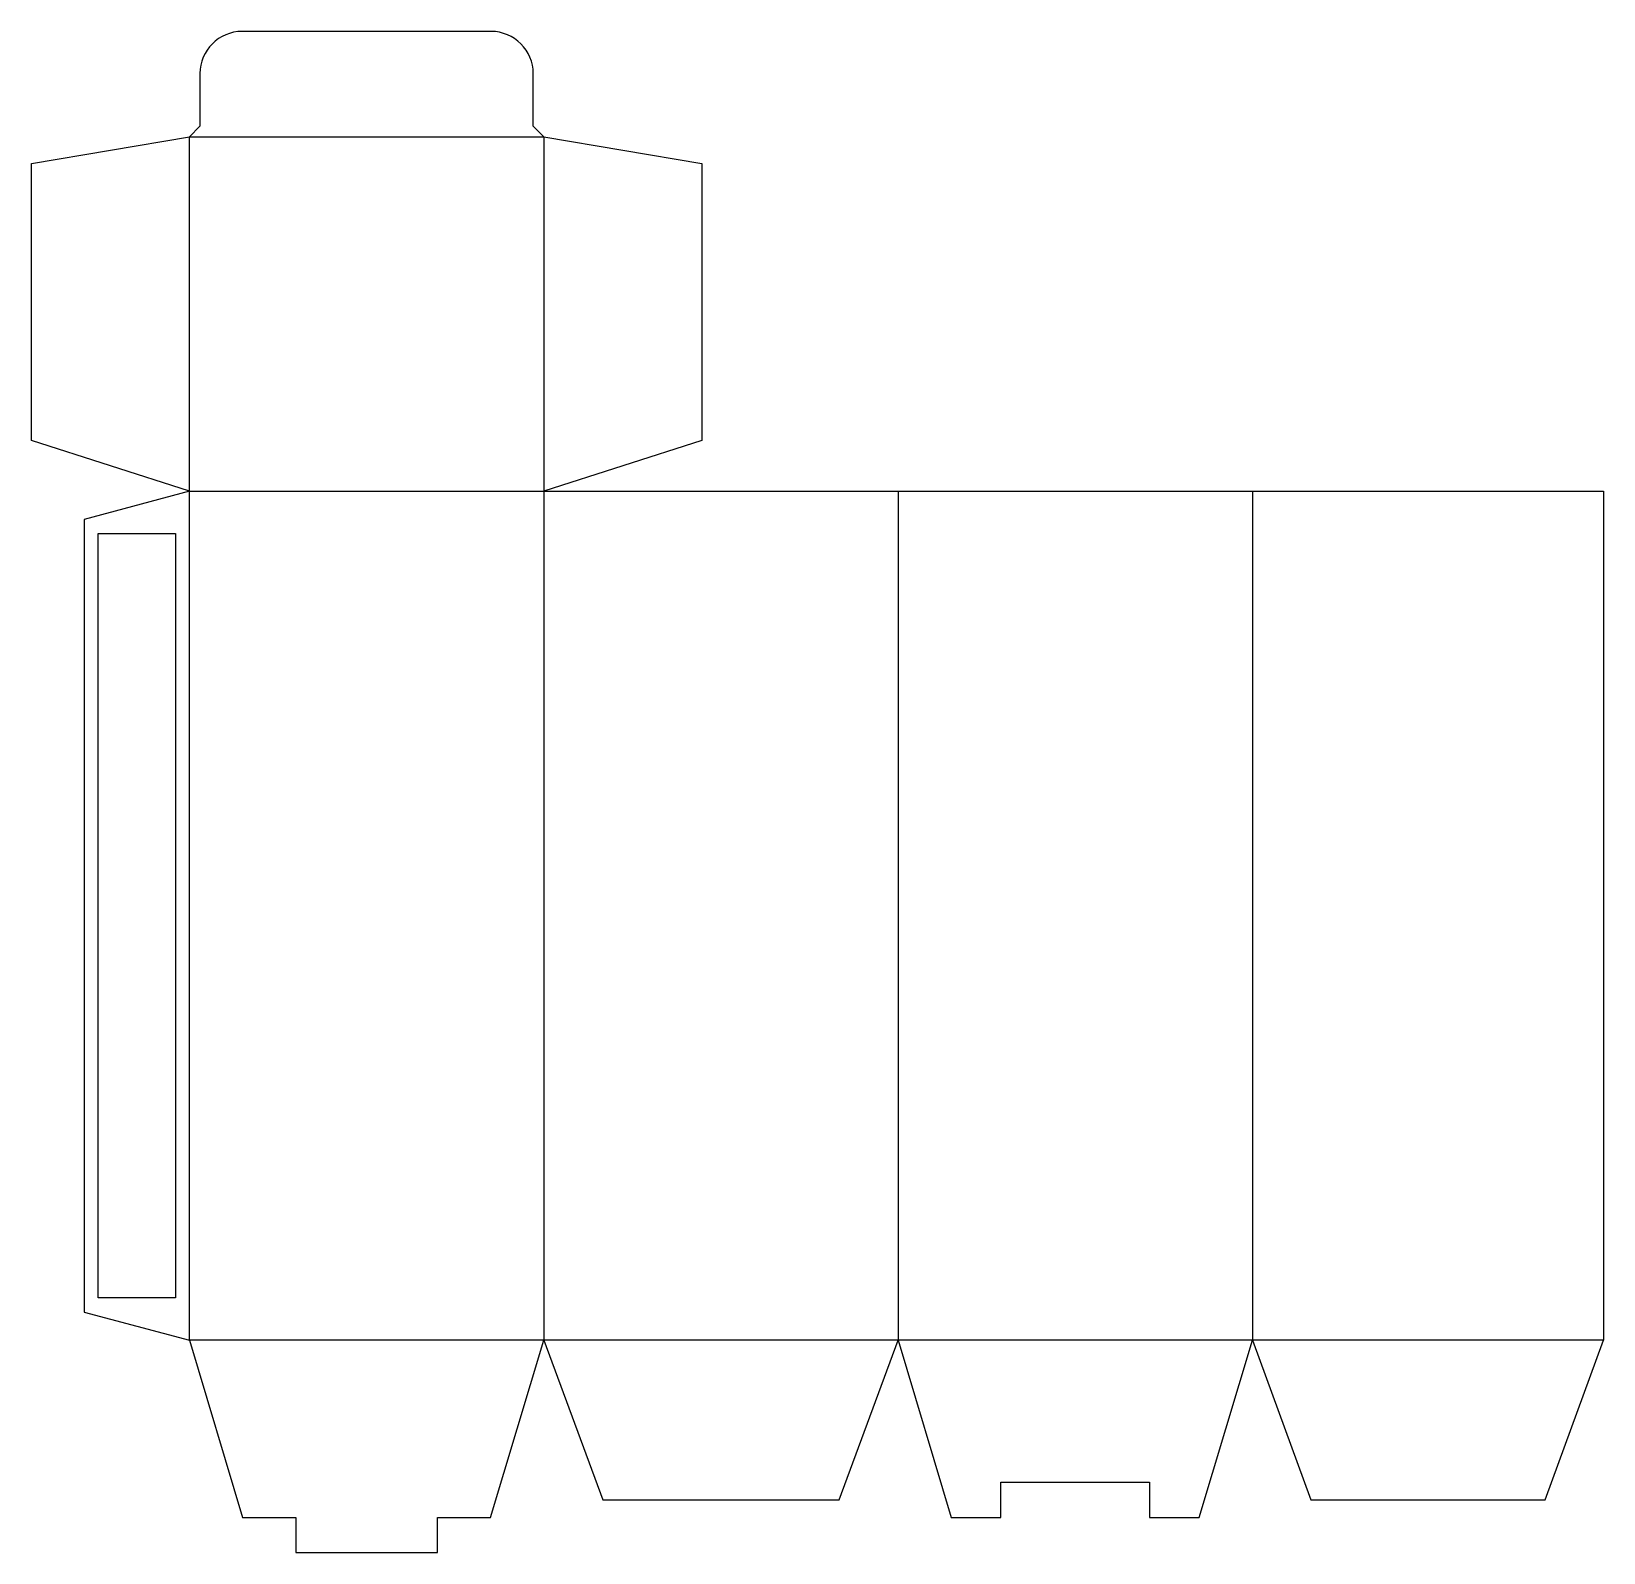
# Model space of a CAD drawing. Header units: millimetres. Extents: x 0 to 224, y 0 to 217.
import ezdxf

# ---------------------------------------------------------------- set-up
doc = ezdxf.new("R2010")
doc.units = ezdxf.units.MM
for name, color, linetype in [('CREASE', 5, 'CONTINUOUS'), ('CUT', 1, 'CONTINUOUS'), ('GLUE', 2, 'CONTINUOUS')]:
    doc.layers.add(name, color=color, linetype=linetype)

msp = doc.modelspace()

# ---------------------------------------------------------------- linework, layer by layer
at = {"layer": 'CREASE'}
for p, q in [((22.5, 151.125), (22.5, 201.575)), ((22.5, 201.575), (72.95, 201.575)), ((72.95, 201.575), (72.95, 151.125)), ((22.5, 30.225), (22.5, 151.125)), ((22.5, 151.125), (72.95, 151.125)), ((72.95, 151.125), (72.95, 30.225)), ((123.4, 151.125), (123.4, 30.225)), ((173.85, 151.125), (173.85, 30.225)), ((72.95, 30.225), (22.5, 30.225)), ((123.4, 30.225), (72.95, 30.225)), ((173.85, 30.225), (123.4, 30.225)), ((223.85, 30.225), (173.85, 30.225))]:
    msp.add_line(p, q, dxfattribs=at)
at = {"layer": 'CUT'}
for p, q in [((65.45, 216.575), (30, 216.575)), ((24, 210.575), (24, 203.075)), ((71.45, 203.075), (71.45, 210.575)), ((0, 197.75), (22.5, 201.575)), ((24, 203.075), (22.5, 201.575)), ((72.95, 201.575), (71.45, 203.075)), ((72.95, 201.575), (95.45, 197.75)), ((0, 158.325), (0, 197.75)), ((95.45, 197.75), (95.45, 158.325)), ((22.5, 151.125), (0, 158.325)), ((95.45, 158.325), (72.95, 151.125)), ((22.5, 151.125), (7.5, 147.106)), ((72.95, 151.125), (123.4, 151.125)), ((123.4, 151.125), (173.85, 151.125)), ((173.85, 151.125), (223.85, 151.125)), ((223.85, 151.125), (223.85, 30.225)), ((7.5, 147.106), (7.5, 34.244)), ((7.5, 34.244), (22.5, 30.225)), ((22.5, 30.225), (30.068, 5)), ((65.382, 5), (72.95, 30.225)), ((72.95, 30.225), (81.358, 7.522)), ((114.992, 7.522), (123.4, 30.225)), ((123.4, 30.225), (130.968, 5)), ((166.283, 5), (173.85, 30.225)), ((173.85, 30.225), (182.183, 7.522)), ((215.517, 7.522), (223.85, 30.225)), ((138.035, 5), (138.035, 10)), ((138.035, 10), (159.215, 10)), ((159.215, 10), (159.215, 5)), ((81.358, 7.522), (114.992, 7.522)), ((182.183, 7.522), (215.517, 7.522)), ((30.068, 5), (37.635, 5)), ((37.635, 5), (37.635, 0)), ((57.815, 0), (57.815, 5)), ((57.815, 5), (65.382, 5)), ((130.968, 5), (138.035, 5)), ((159.215, 5), (166.283, 5)), ((37.635, 0), (57.815, 0))]:
    msp.add_line(p, q, dxfattribs=at)
for centre, start, end in [((30, 210.575), 90, 180), ((65.45, 210.575), 0, 90)]:
    msp.add_arc(centre, 6, start, end, dxfattribs=at)
at = {"layer": 'GLUE'}
for p, q in [((9.5, 145.106), (20.5, 145.106)), ((9.5, 36.244), (9.5, 145.106)), ((20.5, 145.106), (20.5, 36.244)), ((20.5, 36.244), (9.5, 36.244))]:
    msp.add_line(p, q, dxfattribs=at)

doc.saveas('drawing.dxf')
